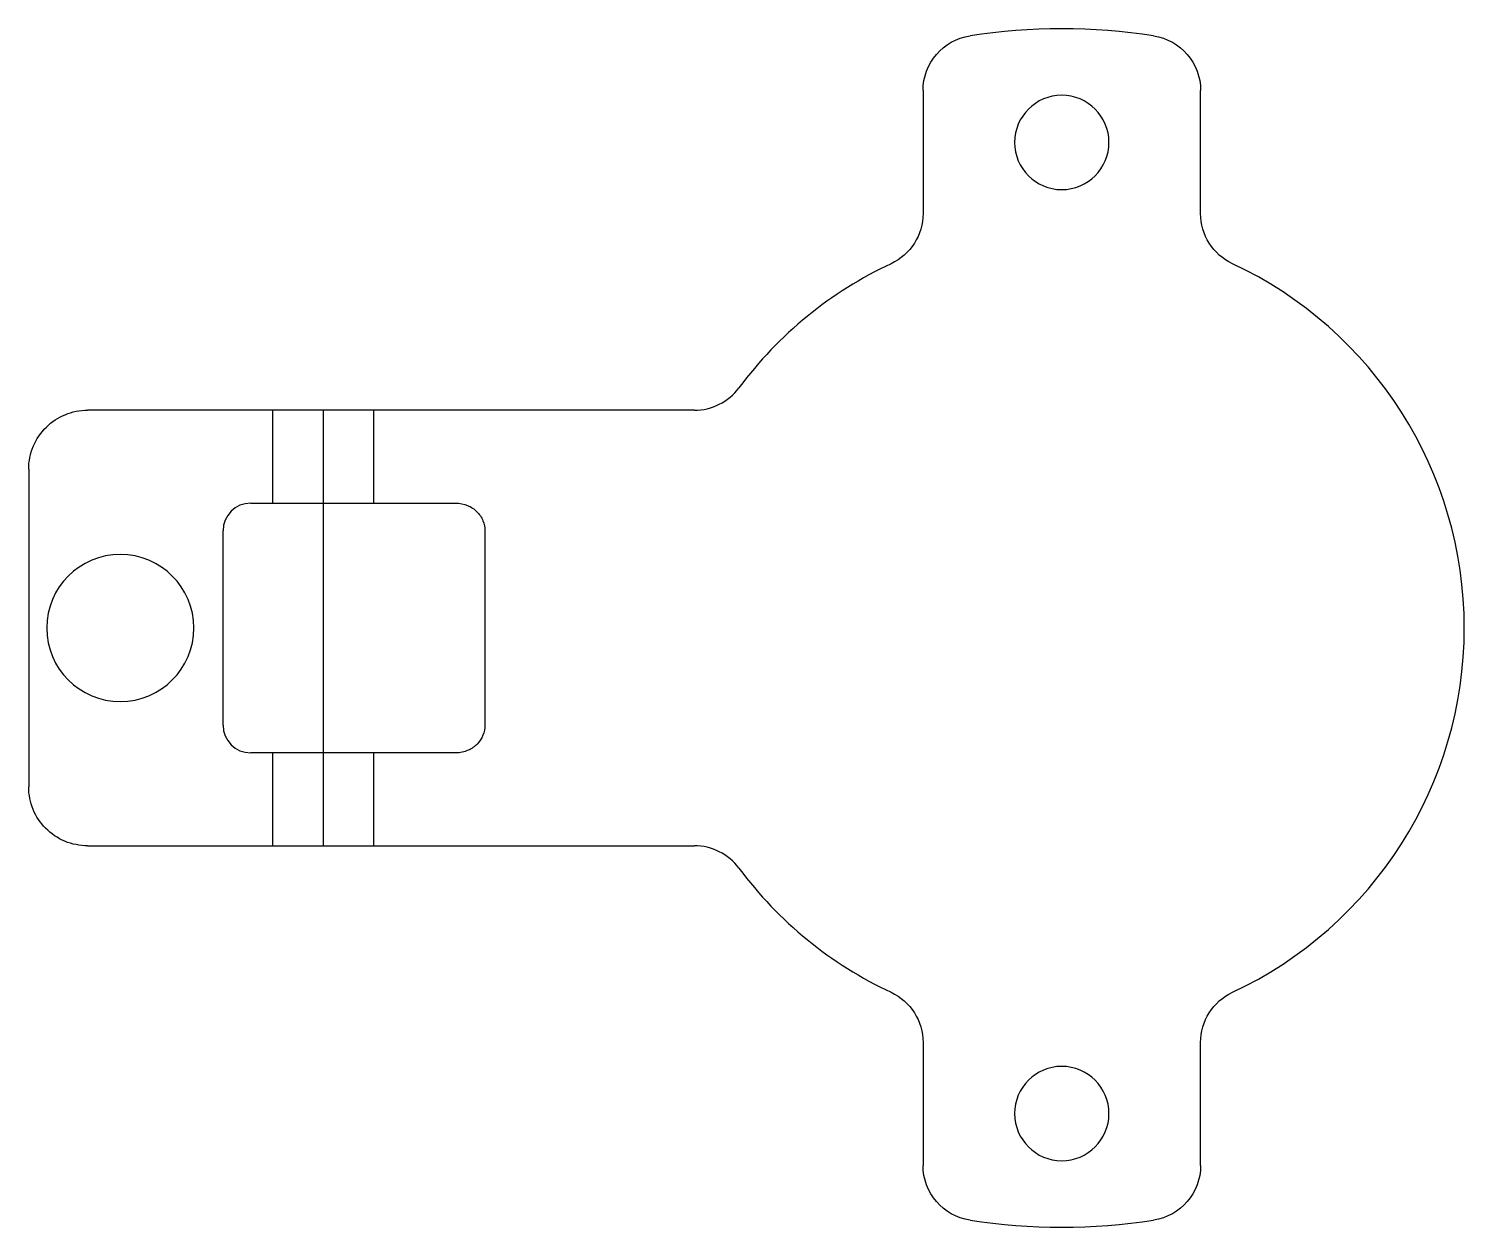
# Model space of a CAD drawing. Header units: millimetres. Extents: x -8.8 to 42.9, y -13.8 to 29.5.
import ezdxf

# ---------------------------------------------------------------- set-up
doc = ezdxf.new("R2010")
doc.units = ezdxf.units.MM

msp = doc.modelspace()

# ---------------------------------------------------------------- linework, layer by layer
at = {"layer": 'BEND'}
msp.add_line((1.81, 15.7), (1.81, 0), dxfattribs=at)
at = {"layer": 'BEND_EXTENT'}
for p, q in [((0, 12.35), (0, 15.7)), ((3.619, 15.7), (3.619, 12.35)), ((0, 0), (0, 3.35)), ((3.619, 3.35), (3.619, 0))]:
    msp.add_line(p, q, dxfattribs=at)
at = {"layer": 'INTERIOR_PROFILES'}
for p, q in [((-0.8, 12.35), (6.593, 12.35)), ((-1.8, 4.35), (-1.8, 11.35)), ((7.637, 11.35), (7.637, 4.35)), ((6.593, 3.35), (-0.8, 3.35))]:
    msp.add_line(p, q, dxfattribs=at)
at = {"layer": 'INTERIOR_PROFILES', "extrusion": (0, 0, -1)}
for centre, radius in [((-28.419, 25.35), 1.7), ((5.5, 7.85), 2.65), ((-28.419, -9.65), 1.7)]:
    msp.add_circle(centre, radius, dxfattribs=at)
at = {"layer": 'INTERIOR_PROFILES'}
for centre, start, end in [((-0.8, 11.35), 90, 180), ((-0.8, 4.35), 180, 270)]:
    msp.add_arc(centre, 1, start, end, dxfattribs=at)
for points, knots in [([(6.593, 12.35), (6.736, 12.35), (6.877, 12.322), (7.136, 12.215), (7.252, 12.138), (7.441, 11.947), (7.515, 11.837), (7.612, 11.6), (7.637, 11.475), (7.637, 11.35)], [0, 0, 0, 0, 0.0427339, 0.0427339, 0.0840534, 0.0840534, 0.1235184, 0.1235184, 0.161239, 0.161239, 0.161239, 0.161239]), ([(7.637, 4.35), (7.637, 4.224), (7.612, 4.1), (7.516, 3.865), (7.445, 3.758), (7.262, 3.571), (7.151, 3.495), (6.961, 3.411), (6.89, 3.388), (6.743, 3.358), (6.668, 3.35), (6.593, 3.35)], [0, 0, 0, 0, 0.0376941, 0.0376941, 0.0760878, 0.0760878, 0.1160025, 0.1160025, 0.1383559, 0.1383559, 0.1608324, 0.1608324, 0.1608324, 0.1608324])]:
    msp.add_open_spline(points, degree=3, knots=knots, dxfattribs=at)
at = {"layer": 'OUTER_PROFILES'}
for p, q in [((23.419, 27.219), (23.419, 22.792)), ((33.419, 22.792), (33.419, 27.219)), ((3.619, 15.7), (-6.679, 15.7)), ((15.182, 15.7), (3.619, 15.7)), ((-8.8, 13.579), (-8.8, 2.121)), ((-6.679, 0), (0, 0)), ((0, 0), (15.182, 0)), ((23.419, -7.092), (23.419, -11.519)), ((33.419, -11.519), (33.419, -7.092))]:
    msp.add_line(p, q, dxfattribs=at)
at = {"layer": 'OUTER_PROFILES', "extrusion": (0, 0, -1)}
for centre, start, end in [((-25.419, 27.219), 0, 81.1956), ((-31.419, 27.219), 98.8044, 180), ((-21.419, 22.792), 180, 244.8973), ((-35.419, 22.792), 295.1027, 360), ((-21.419, -7.092), 115.1027, 180), ((-35.419, -7.092), 0, 64.8973), ((-25.419, -11.519), -81.1956, 0), ((-31.419, -11.519), 180, 261.1956)]:
    msp.add_arc(centre, 2, start, end, dxfattribs=at)
at = {"layer": 'OUTER_PROFILES'}
for centre, radius, start, end in [((28.419, 7.85), 21.6, 81.1956, 98.8044), ((28.419, 7.85), 14.5, 115.1027, 143.3468), ((28.419, 7.85), 14.5, -64.8973, 64.8973), ((15.182, 17.7), 2, 270, 323.3468), ((15.182, -2), 2, 36.6532, 90), ((28.419, 7.85), 14.5, 216.6532, 244.8973), ((28.419, 7.85), 21.6, 261.1956, 278.8044)]:
    msp.add_arc(centre, radius, start, end, dxfattribs=at)
for points in [[(-8.8, 13.579), (-8.8, 13.859), (-8.745, 14.136), (-8.528, 14.656), (-8.367, 14.894), (-7.971, 15.283), (-7.741, 15.435), (-7.232, 15.645), (-6.957, 15.7), (-6.679, 15.7)], [(-6.679, 0), (-6.959, 0), (-7.236, 0.055), (-7.756, 0.272), (-7.994, 0.433), (-8.383, 0.829), (-8.535, 1.059), (-8.745, 1.568), (-8.8, 1.843), (-8.8, 2.121)]]:
    msp.add_open_spline(points, degree=3, knots=[0, 0, 0, 0, 0.0840294, 0.0840294, 0.1690811, 0.1690811, 0.2508482, 0.2508482, 0.3342837, 0.3342837, 0.3342837, 0.3342837], dxfattribs=at)

doc.saveas('drawing.dxf')
